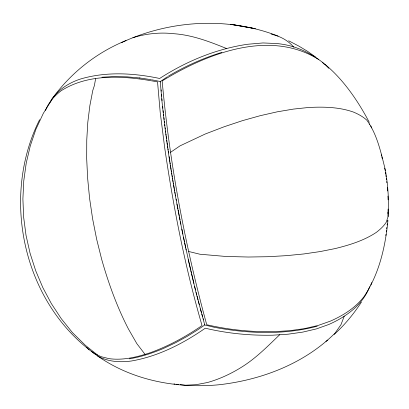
<?xml version="1.0" encoding="UTF-8"?>
<svg xmlns="http://www.w3.org/2000/svg" width="409" height="409" viewBox="0 0 409 409"><rect width="100%" height="100%" fill="white"/><g stroke="black" fill="none" stroke-linecap="round" stroke-linejoin="round"><path stroke-width="0.61" d="M387.936 213.549L388.1 209.04M188.697 251.489L199.904 254.229L225.901 256.469L248.381 257.026L267.793 256.719L286.377 255.661L303.892 253.948L320.145 251.571L335.048 248.606C349.45 245.052 363.938 240.65 376.387 232.343C380.135 229.413 383.714 226.274 386.254 222.194C386.878 220.339 387.451 218.467 388.09 216.612C389.143 201.029 387.977 185.389 385.375 170.006C380.983 152.951 377.389 134.566 366.761 120.108C362.839 116.55 358.212 114.05 353.35 112.04C338.995 106.984 323.555 106.698 308.514 107.495L293.432 109.091L277.328 111.805L260.308 115.67L242.547 120.629L224.296 126.708L205.272 133.994L180.062 145.839L170.579 152.306M385.871 235.538L386.019 234.296M386.311 231.811L386.454 230.574M386.674 228.713L386.822 227.47M387.113 224.986L387.257 223.743M387.538 221.392L387.65 220.4M387.952 220.4C385.344 246.903 379.117 274.137 364.087 296.505C355.528 307.803 343.151 315.528 330.319 321.157L318.176 325.436L304.582 328.601L289.904 330.666L276.326 331.541C252.972 332.338 229.5 329.971 206.734 324.731C184.919 244.981 169.551 163.314 162.158 80.946C206.872 53.599 269.362 28.911 318.473 59.366M95.609 78.722L94.392 85.558L92.777 90.486L89.857 105.686L87.802 122.271L86.759 140.021L86.693 158.82L87.654 178.411L89.617 198.564L92.638 218.953L96.662 239.255L101.626 259.153C108.421 283.13 116.913 306.668 128.354 328.846L136.826 343.621L145.021 354.322M204.684 324.639L204.296 325.324L197.128 330.211L186.959 336.489L175.696 342.66L163.544 348.422C152.547 353.074 141.161 356.873 129.356 358.831M344.25 316.121L341.009 324.618L335.104 333.069C304.26 363.703 261.417 380.038 218.692 384.792C176.76 388.693 132.726 380.513 97.802 356.127L91.406 351.341M371.669 282.547L370.784 285.145M369.68 286.668C362.788 304.899 345.85 317.052 328.56 324.577L316.423 328.897L302.854 332.088L288.197 334.179L272.818 335.191C250.139 335.651 227.363 333.478 205.287 328.197C183.053 343.632 158.268 356.372 131.391 360.999C120.031 362.584 108.002 361.807 97.802 356.127M45.486 110.476C48.466 102.47 54.392 95.951 61.069 90.788C89.561 72.766 125.808 75.941 157.537 81.892L160.216 112.495L164.633 147.301C173.401 207.389 185.083 267.189 202.036 325.533C186.044 336.638 168.774 345.968 150.466 352.65L150.149 352.752C136.943 357.118 123.007 360.585 109.024 358.647L101.227 356.72L94.586 353.729C23.114 302.425 0.511 197.619 39.612 119.673M50.266 102.02L51.892 99.147C70.445 73.139 96.452 52.541 126.054 40.537M51.892 99.678L43.339 113.319L35.874 129.351L30.251 145.972L26.217 163.176L23.763 180.88L22.894 198.927L23.64 217.148L26.023 235.333L30.077 253.263L35.706 270.732L42.817 287.553L51.34 303.56L61.217 318.616L72.454 332.624L85.409 345.36L97.674 355.114M361.413 302.133C353.688 313.989 344.618 325.012 334.107 334.506M51.892 99.147C58.763 89.218 69.32 82.618 80.67 78.963C106.314 71.417 133.758 73.027 159.648 78.472C186.187 61.309 216.136 48.891 247.496 44.274L263.002 42.95L275.917 43.497C320.053 46.713 350.334 86.319 369.312 122.383M279.69 334.736C268.146 345.804 256.888 357.302 243.355 366.05C232.22 373.212 220.206 378.939 207.445 382.522L196.1 384.685L185.251 385.212M325.942 341.423L327.849 340.104M167.501 76.688L160.282 81.585L161.806 99.607M121.718 42.694L122.899 41.963C171.167 19.934 228.375 16.677 278.059 36.079M168.36 76.146C185.211 66.192 203.171 58.129 221.877 52.357M132.935 37.7C146.059 33.599 160.031 32.163 173.697 33.702C192.199 34.954 209.643 41.657 226.622 48.569M317.251 326.218C283.703 335.15 248.217 333.672 214.347 327.307L204.766 324.981L195.957 292.328L188.191 259.454M101.897 77.219L114.305 76.544L127.087 76.846L139.909 78.001M176.172 384.235L178.442 384.475M180.164 384.659L185.134 385.196M139.597 77.961L151.172 79.678M151.836 79.801L159.72 81.401L160.333 81.974M173.983 383.831L175.037 384.112M273.56 34.801C281.29 36.779 288.534 40.982 293.693 47.101M271.131 34.013L272.951 34.607M288.621 40.767L298.867 46.11L307.588 51.345L315.738 57.153M322.297 62.255L324.439 64.428M324.991 64.433L328.81 68.308M86.58 347.226L89.101 349.874M369.45 123.896L369.629 124.305M370.82 125.829L371.53 127.92M203.176 318.749L203.508 319.889M200.425 308.856L201.386 312.374M201.872 314.132L202.511 316.479M196.115 292.399L196.755 294.863M197.072 296.096L198.028 299.792M198.345 301.024L199.301 304.725M193.912 283.401L191.739 274.383M194.643 286.392L195.517 289.986M381.367 154.817L381.597 155.752M381.853 156.816L382.287 158.61M384.608 168.181L385.191 170.573M188.37 259.72L190.614 269.495M190.896 270.717L191.458 273.161M184.265 240.819L184.531 242.041M184.796 243.263L185.722 247.537M185.988 248.759L186.253 249.981M186.381 250.589L188.227 259.112M186.202 250.272C175.476 200.65 167.046 150.492 161.841 99.98M180.379 221.729L180.88 224.188M181.882 229.117L182.889 234.045M183.513 237.123L184.142 240.201M177.025 204.076L177.951 208.948M178.181 210.165L178.416 211.381M178.646 212.598L179.224 215.64M179.454 216.857L180.032 219.899M173.278 182.828L173.498 184.081M173.718 185.333L174.265 188.467M174.485 189.72L174.704 190.972M174.924 192.225L175.144 193.483M175.364 194.735L175.584 195.988M176.131 199.117L176.351 200.369M170.42 165.113L170.614 166.335M170.814 167.557L171.11 169.392M171.305 170.614L171.504 171.836M171.703 173.058L171.898 174.275M172.097 175.497L172.291 176.719M172.491 177.941L172.69 179.162M172.884 180.384L173.084 181.606M167.547 145.839L167.813 147.644M167.992 148.84L168.171 150.042M168.344 151.243L168.615 153.043M169.147 156.652L169.418 158.462M169.597 159.668L169.863 161.478M170.042 162.685L170.221 163.891M385.447 172.404L385.702 174.234M385.871 175.456L386.04 176.673M386.295 178.503L386.464 179.725M386.72 181.555L386.888 182.772M165.533 130.911L165.701 132.153M165.952 134.019L166.12 135.267M166.289 136.509L166.54 138.375M166.79 140.241L166.959 141.488M167.128 142.731L167.378 144.597M163.528 114.469L163.682 115.737M163.912 117.639L164.137 119.54M164.367 121.442L164.52 122.71M164.75 124.607L164.899 125.875M165.129 127.777L165.282 129.045M162.659 106.304L162.859 108.186M163.125 110.696L163.319 112.582M161.105 89.873L161.218 91.141M161.499 94.31L161.667 96.212M161.892 98.748L162.061 100.655M387.517 187.613L387.681 190.977M387.926 196.054L388.11 199.863M387.983 212.286L388.09 216.612M255.15 28.645L230.686 24.274L255.15 28.645"/></g></svg>
